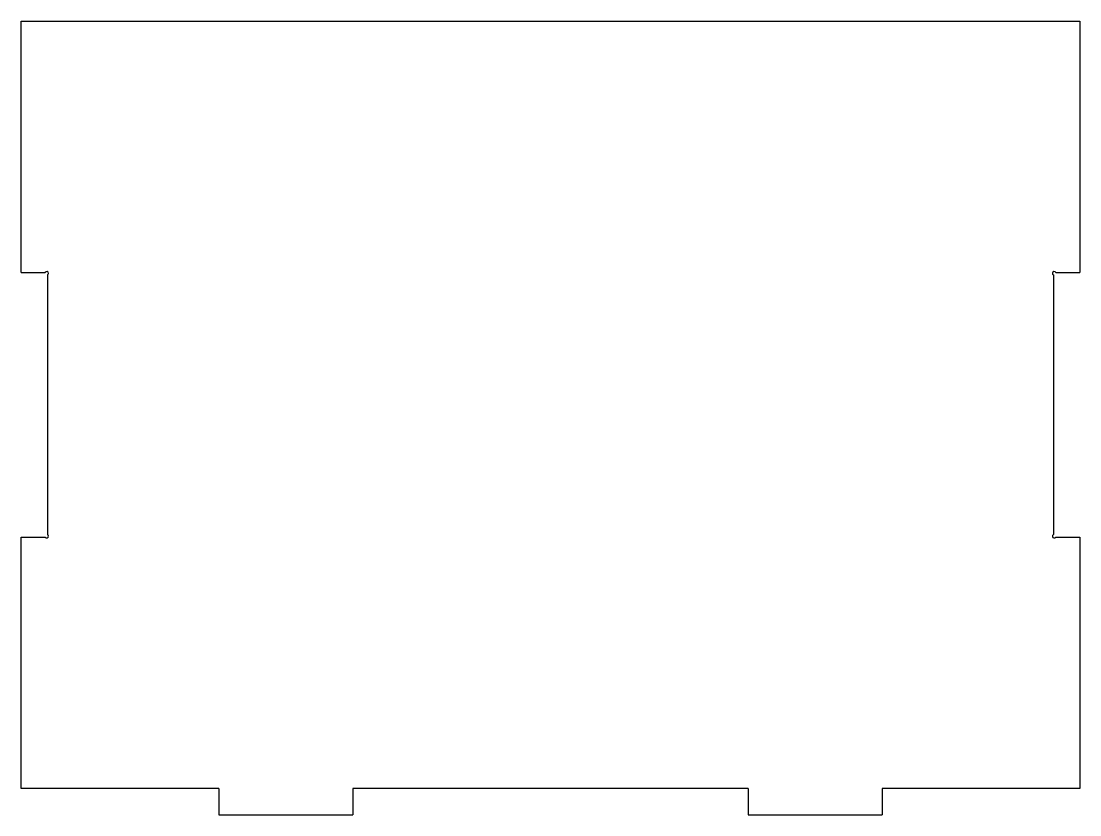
# Model space of a CAD drawing. Header units: millimetres. Extents: x 210 to 410, y 0 to 150.
import ezdxf

# ---------------------------------------------------------------- set-up
doc = ezdxf.new("R2010")
doc.units = ezdxf.units.MM
doc.layers.add('Shape2DView001', color=7, linetype='CONTINUOUS')

msp = doc.modelspace()

# ---------------------------------------------------------------- linework, layer by layer
at = {"layer": 'Shape2DView001'}
for p, q in [((210, 150), (410, 150)), ((210, 102.5), (210, 150)), ((410, 150), (410, 102.5)), ((210, 102.5), (214.53, 102.5)), ((215, 102.03), (215, 52.97)), ((405, 102.03), (405, 52.97)), ((405.47, 102.5), (410, 102.5)), ((210, 5), (210, 52.5)), ((210, 52.5), (214.53, 52.5)), ((405.47, 52.5), (410, 52.5)), ((410, 52.5), (410, 5)), ((247.35, 5), (210, 5)), ((247.35, 5), (247.35, 0)), ((347.35, 5), (272.65, 5)), ((272.65, 5), (272.65, 0)), ((347.35, 5), (347.35, 0)), ((410, 5), (372.65, 5)), ((372.65, 5), (372.65, 0)), ((247.35, 0), (272.65, 0)), ((347.35, 0), (372.65, 0))]:
    msp.add_line(p, q, dxfattribs=at)
for centre, start, end in [((214.83, 102.33), 0, 150), ((214.83, 102.33), -60, 0), ((405.17, 102.33), 30, -120), ((214.83, 52.67), -150, 0), ((214.83, 52.67), 0, 60), ((405.17, 52.67), 120, -30)]:
    msp.add_arc(centre, 0.343, start, end, dxfattribs=at)

doc.saveas('drawing.dxf')
